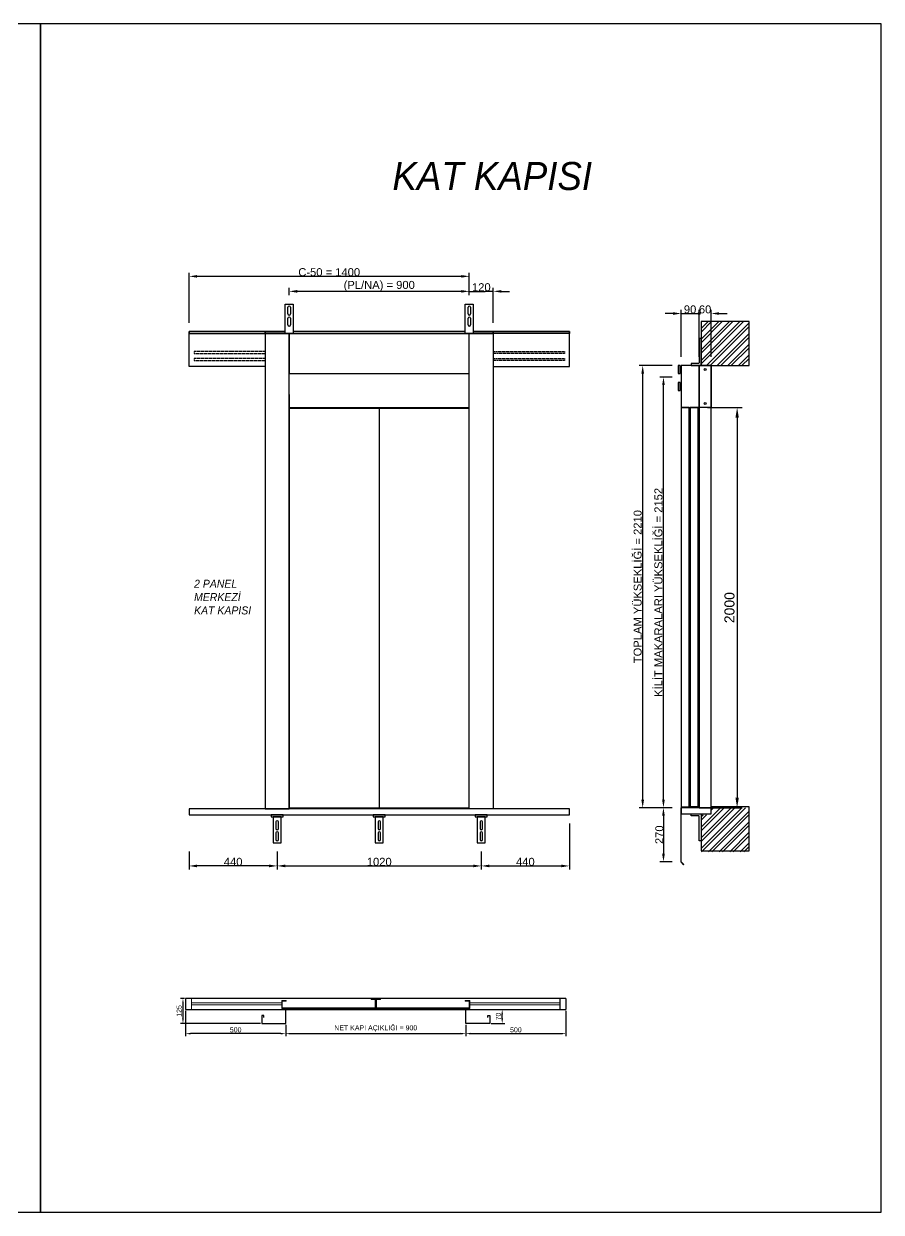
# Model space of a CAD drawing. Header units: millimetres. Extents: x 0 to 630, y 0 to 297.
# Drawn here: x 205.8 to 420, y 0 to 297 of the extents above; entities that cross this region are included whole.
import ezdxf

# ---------------------------------------------------------------- set-up
doc = ezdxf.new("R2010")
doc.units = ezdxf.units.MM
doc.linetypes.add('HIDDENX2', pattern=[0.75, 0.5, -0.25])
doc.layers.add('Yazılar', color=70, linetype='Continuous')
doc.layers.add('Ölçülendirme', color=7, linetype='Continuous')
doc.styles.get("Standard").update_dxf_attribs({"font": 'arial.ttf'})
doc.dimstyles.new('ISO-25', dxfattribs={"dimtxt": 2.5, "dimasz": 2.5, "dimexe": 1.25, "dimexo": 0.625, "dimtad": 1, "dimtxsty": 'Standard', "dimcen": 2.5, "dimadec": 0, "dimazin": 0, "dimtfac": 1, "dimtmove": 0, "dimatfit": 3, "dimfxl": 1, "dimarcsym": 0})
doc.dimstyles.new('ISO-25 XS', dxfattribs={"dimscale": 10, "dimtxt": 2.5, "dimasz": 2.5, "dimexe": 1.25, "dimexo": 0.625, "dimtad": 1, "dimtxsty": 'Standard', "dimcen": 2.5, "dimclrd": 60, "dimclre": 60, "dimadec": 0, "dimazin": 0, "dimtfac": 1, "dimtmove": 0, "dimatfit": 3, "dimfxl": 1, "dimarcsym": 0})
doc.dimstyles.new('Ölçülendirme Küçük', dxfattribs={"dimscale": 100, "dimtxt": 0.4, "dimasz": 0.4, "dimexe": 0.18, "dimexo": 0.44, "dimgap": 0, "dimtad": 1, "dimdec": 0, "dimrnd": 1, "dimzin": 0, "dimdsep": 46, "dimtxsty": 'Standard', "dimcen": 0.09, "dimclrd": 60, "dimclre": 60, "dimclrt": 256, "dimadec": 0, "dimazin": 0, "dimtfac": 1, "dimtdec": 0, "dimtix": 1, "dimtofl": 0, "dimtmove": 0, "dimatfit": 3, "dimfxl": 0.75, "dimtolj": 1, "dimtzin": 0, "dimarcsym": 0})

# ---------------------------------------------------------------- blocks, each defined once
blk = doc.blocks.new('A$C13E36DF9')
for points in [[(0, 130), (60, 130), (60, 140), (0, 140)], [(50, 130), (10, 130), (10, 0), (50, 0)]]:
    blk.add_lwpolyline(points, close=True)
for points in [[(24, 104), (24, 71)], [(36, 71), (36, 104)], [(24, 49), (24, 16)], [(36, 16), (36, 49)]]:
    blk.add_lwpolyline(points)
for centre, start, end in [((30, 104), 0, 180), ((30, 71), 180, 0), ((30, 49), 0, 180), ((30, 16), 180, 0)]:
    blk.add_arc(centre, 6, start, end)
blk = doc.blocks.new('*D13')
at = {"layer": 'DEFPOINTS', "color": 0, "transparency": 16777216}
for p in [(640, 2122), (1660, 2122), (1660, 2006)]:
    blk.add_point(p, dxfattribs=at)
at = {"layer": 'Ölçülendirme', "color": 60, "lineweight": -2, "transparency": 16777216}
for p, q in [((640, 2078), (640, 1988)), ((1660, 2078), (1660, 1988)), ((680, 2006), (1620, 2006))]:
    blk.add_line(p, q, dxfattribs=at)
at = {"layer": 'Ölçülendirme', "color": 60, "transparency": 16777216}
for points in [[(680, 2012.7), (680, 1999.3), (640, 2006)], [(1620, 2012.7), (1620, 1999.3), (1660, 2006)]]:
    blk.add_solid(points, dxfattribs=at)
at = {"layer": 'Ölçülendirme', "transparency": 16777216, "insert": (1150, 2026.4), "char_height": 40, "attachment_point": 5}
blk.add_mtext('\\A1;1020', dxfattribs=at)
blk = doc.blocks.new('*D14')
at = {"layer": 'DEFPOINTS', "color": 0, "transparency": 16777216}
for p in [(2100, 2262), (1660, 2122), (2100, 2006)]:
    blk.add_point(p, dxfattribs=at)
at = {"layer": 'Ölçülendirme', "color": 60, "lineweight": -2, "transparency": 16777216}
for p, q in [((2100, 2218), (2100, 1988)), ((1660, 2078), (1660, 1988)), ((1700, 2006), (2060, 2006))]:
    blk.add_line(p, q, dxfattribs=at)
at = {"layer": 'Ölçülendirme', "color": 60, "transparency": 16777216}
for points in [[(1700, 2012.7), (1700, 1999.3), (1660, 2006)], [(2060, 2012.7), (2060, 1999.3), (2100, 2006)]]:
    blk.add_solid(points, dxfattribs=at)
at = {"layer": 'Ölçülendirme', "transparency": 16777216, "insert": (1880, 2026.4), "char_height": 40, "attachment_point": 5}
blk.add_mtext('\\A1;440', dxfattribs=at)
blk = doc.blocks.new('*D15')
at = {"layer": 'DEFPOINTS', "color": 0, "transparency": 16777216}
for p in [(200, 2122), (640, 2122), (200, 2006)]:
    blk.add_point(p, dxfattribs=at)
at = {"layer": 'Ölçülendirme', "color": 60, "lineweight": -2, "transparency": 16777216}
for p, q in [((200, 2078), (200, 1988)), ((640, 2078), (640, 1988)), ((600, 2006), (240, 2006))]:
    blk.add_line(p, q, dxfattribs=at)
at = {"layer": 'Ölçülendirme', "color": 60, "transparency": 16777216}
for points in [[(240, 2012.7), (240, 1999.3), (200, 2006)], [(600, 2012.7), (600, 1999.3), (640, 2006)]]:
    blk.add_solid(points, dxfattribs=at)
at = {"layer": 'Ölçülendirme', "transparency": 16777216, "insert": (420, 2026.4), "char_height": 40, "attachment_point": 5}
blk.add_mtext('\\A1;440', dxfattribs=at)
blk = doc.blocks.new('*D16')
at = {"layer": 'DEFPOINTS', "color": 0, "transparency": 16777216}
for p in [(200, 4952.8), (1600, 4815), (200, 4677)]:
    blk.add_point(p, dxfattribs=at)
at = {"layer": 'Ölçülendirme', "color": 60, "lineweight": -2, "transparency": 16777216}
for p, q in [((200, 4721), (200, 4970.8)), ((1560, 4952.8), (240, 4952.8)), ((1600, 4859), (1600, 4970.8))]:
    blk.add_line(p, q, dxfattribs=at)
at = {"layer": 'Ölçülendirme', "color": 60, "transparency": 16777216}
for points in [[(240, 4959.4), (240, 4946.1), (200, 4952.8)], [(1560, 4959.4), (1560, 4946.1), (1600, 4952.8)]]:
    blk.add_solid(points, dxfattribs=at)
at = {"layer": 'Ölçülendirme', "transparency": 16777216, "insert": (900, 4973.4), "char_height": 40, "attachment_point": 5}
blk.add_mtext('\\A1;C-50 = 1400', dxfattribs=at)
blk = doc.blocks.new('*D17')
at = {"layer": 'DEFPOINTS', "color": 0, "transparency": 16777216}
for p in [(700, 4877.8), (700, 4814.5), (1600, 4815)]:
    blk.add_point(p, dxfattribs=at)
at = {"layer": 'Ölçülendirme', "color": 60, "lineweight": -2, "transparency": 16777216}
for p, q in [((700, 4858.5), (700, 4895.8)), ((1560, 4877.8), (740, 4877.8)), ((1600, 4859), (1600, 4895.8))]:
    blk.add_line(p, q, dxfattribs=at)
at = {"layer": 'Ölçülendirme', "color": 60, "transparency": 16777216}
for points in [[(740, 4884.4), (740, 4871.1), (700, 4877.8)], [(1560, 4884.4), (1560, 4871.1), (1600, 4877.8)]]:
    blk.add_solid(points, dxfattribs=at)
at = {"layer": 'Ölçülendirme', "transparency": 16777216, "insert": (1150, 4904), "char_height": 40, "attachment_point": 5}
blk.add_mtext('\\A1;(PL/NA) = 900', dxfattribs=at)
blk = doc.blocks.new('*D18')
at = {"layer": 'DEFPOINTS', "color": 0, "transparency": 16777216}
for p in [(1720, 4877.8), (1600, 4815), (1720, 4677)]:
    blk.add_point(p, dxfattribs=at)
at = {"layer": 'Ölçülendirme', "color": 60, "lineweight": -2, "transparency": 16777216}
for p, q in [((1560, 4877.8), (1520, 4877.8)), ((1600, 4859), (1600, 4895.8)), ((1600, 4877.8), (1640, 4877.8)), ((1640, 4877.8), (1680, 4877.8)), ((1720, 4877.8), (1680, 4877.8)), ((1720, 4721), (1720, 4895.8)), ((1760, 4877.8), (1800, 4877.8))]:
    blk.add_line(p, q, dxfattribs=at)
at = {"layer": 'Ölçülendirme', "color": 60, "transparency": 16777216}
for points in [[(1560, 4884.4), (1560, 4871.1), (1600, 4877.8)], [(1760, 4884.4), (1760, 4871.1), (1720, 4877.8)]]:
    blk.add_solid(points, dxfattribs=at)
at = {"layer": 'Ölçülendirme', "transparency": 16777216, "insert": (1660, 4898.2), "char_height": 40, "attachment_point": 5}
blk.add_mtext('\\A1;120', dxfattribs=at)
blk = doc.blocks.new('A$C0C3F7912')
h = blk.add_hatch(color=60)
h.dxf.hatch_style = 1
h.paths.add_polyline_path([(170, 221, 0.414214), (165, 216), (170, 216)])
h.paths.add_polyline_path([(170, 221), (170, 211, 0.414214), (175, 216, 0.414214)])
h.paths.add_polyline_path([(170, 216), (165, 216, 0.414214), (170, 211)])
at = {"color": 60}
for p, q in [((40, 216), (0, 216)), ((80, 0), (80, 234)), ((80, 216), (170, 216)), ((170, 0), (170, 234))]:
    blk.add_line(p, q, dxfattribs=at)
blk.add_circle((170, 216), 5, dxfattribs=at)
blk.add_solid([(40, 222.7), (40, 209.3), (80, 216)], dxfattribs=at)
at = {"insert": (125, 236.4), "char_height": 40, "attachment_point": 5}
blk.add_mtext('\\A1;90', dxfattribs=at)
blk = doc.blocks.new('A$C718B3EBA')
at = {"color": 60}
for p, q in [((2, 0), (2, 234)), ((62, 0), (62, 234)), ((102, 216), (142, 216))]:
    blk.add_line(p, q, dxfattribs=at)
blk.add_solid([(102, 222.7), (102, 209.3), (62, 216)], dxfattribs=at)
at = {"insert": (32, 236.4), "char_height": 40, "attachment_point": 5}
blk.add_mtext('\\A1;60', dxfattribs=at)
blk = doc.blocks.new('*D19')
at = {"layer": 'DEFPOINTS', "color": 0, "transparency": 16777216}
for p in [(2570, 4449), (2658, 4449), (2658, 2297)]:
    blk.add_point(p, dxfattribs=at)
at = {"layer": 'Ölçülendirme', "color": 60, "lineweight": -2, "transparency": 16777216}
for p, q in [((2614, 4449), (2552, 4449)), ((2570, 2337), (2570, 4409)), ((2614, 2297), (2552, 2297))]:
    blk.add_line(p, q, dxfattribs=at)
at = {"layer": 'Ölçülendirme', "color": 60, "transparency": 16777216}
for points in [[(2563.3, 4409), (2576.7, 4409), (2570, 4449)], [(2563.3, 2337), (2576.7, 2337), (2570, 2297)]]:
    blk.add_solid(points, dxfattribs=at)
at = {"layer": 'Ölçülendirme', "transparency": 16777216, "insert": (2544.9, 3373), "char_height": 40, "attachment_point": 5, "rotation": 90}
blk.add_mtext('\\A1;KİLİT MAKARALARI YÜKSEKLİĞİ = 2152', dxfattribs=at)
blk = doc.blocks.new('*D20')
at = {"layer": 'DEFPOINTS', "color": 0, "transparency": 16777216}
for p in [(2466.3, 4507), (2658, 4507), (2658, 2297)]:
    blk.add_point(p, dxfattribs=at)
at = {"layer": 'Ölçülendirme', "color": 60, "lineweight": -2, "transparency": 16777216}
for p, q in [((2614, 4507), (2448.3, 4507)), ((2466.3, 2337), (2466.3, 4467)), ((2614, 2297), (2448.3, 2297))]:
    blk.add_line(p, q, dxfattribs=at)
at = {"layer": 'Ölçülendirme', "color": 60, "transparency": 16777216}
for points in [[(2459.6, 4467), (2473, 4467), (2466.3, 4507)], [(2459.6, 2337), (2473, 2337), (2466.3, 2297)]]:
    blk.add_solid(points, dxfattribs=at)
at = {"layer": 'Ölçülendirme', "transparency": 16777216, "insert": (2441.2, 3402), "char_height": 40, "attachment_point": 5, "rotation": 90}
blk.add_mtext('\\A1;TOPLAM YÜKSEKLİĞİ = 2210', dxfattribs=at)
blk = doc.blocks.new('*D21')
at = {"layer": 'DEFPOINTS', "color": 0, "transparency": 16777216}
for p in [(2658, 2297), (2570, 2027), (2658, 2027)]:
    blk.add_point(p, dxfattribs=at)
at = {"layer": 'Ölçülendirme', "color": 60, "lineweight": -2, "transparency": 16777216}
for p, q in [((2614, 2297), (2552, 2297)), ((2570, 2257), (2570, 2067)), ((2614, 2027), (2552, 2027))]:
    blk.add_line(p, q, dxfattribs=at)
at = {"layer": 'Ölçülendirme', "color": 60, "transparency": 16777216}
for points in [[(2563.3, 2257), (2576.7, 2257), (2570, 2297)], [(2563.3, 2067), (2576.7, 2067), (2570, 2027)]]:
    blk.add_solid(points, dxfattribs=at)
at = {"layer": 'Ölçülendirme', "transparency": 16777216, "insert": (2549.6, 2162), "char_height": 40, "attachment_point": 5, "rotation": 90}
blk.add_mtext('\\A1;270', dxfattribs=at)
blk = doc.blocks.new('*D5')
at = {"color": 60, "lineweight": -2, "transparency": 16777216}
for p, q in [((36607.3, 6302.4), (36779.9, 6302.4)), ((36754.9, 6252.4), (36754.9, 4352.4)), ((36607.3, 4302.4), (36779.9, 4302.4))]:
    blk.add_line(p, q, dxfattribs=at)
at = {"color": 60, "transparency": 16777216}
for points in [[(36746.6, 6252.4), (36763.3, 6252.4), (36754.9, 6302.4)], [(36746.6, 4352.4), (36763.3, 4352.4), (36754.9, 4302.4)]]:
    blk.add_solid(points, dxfattribs=at)
at = {"layer": 'DEFPOINTS', "color": 0, "transparency": 16777216}
for p in [(36594.8, 6302.4), (36594.8, 4302.4), (36754.9, 4302.4)]:
    blk.add_point(p, dxfattribs=at)
at = {"color": 0, "transparency": 16777216, "insert": (36716.9, 5302.4), "char_height": 50, "attachment_point": 5, "rotation": 90}
blk.add_mtext('2000', dxfattribs=at)
blk = doc.blocks.new('*D8')
at = {"color": 60, "lineweight": -2, "transparency": 16777216}
for p, q in [((682.6, 1212.3), (682.6, 1155.2)), ((1582.6, 1212.3), (1582.6, 1155.2)), ((707.6, 1167.7), (1557.6, 1167.7))]:
    blk.add_line(p, q, dxfattribs=at)
at = {"color": 60, "transparency": 16777216}
for points in [[(707.6, 1171.9), (707.6, 1163.6), (682.6, 1167.7)], [(1557.6, 1171.9), (1557.6, 1163.6), (1582.6, 1167.7)]]:
    blk.add_solid(points, dxfattribs=at)
at = {"layer": 'DEFPOINTS', "color": 0, "transparency": 16777216}
for p in [(682.6, 1218.6), (1582.6, 1218.6), (1582.6, 1167.7)]:
    blk.add_point(p, dxfattribs=at)
at = {"color": 0, "transparency": 16777216, "insert": (1132.6, 1193.1), "char_height": 25, "attachment_point": 5}
blk.add_mtext('NET KAPI AÇIKLIĞI = 900', dxfattribs=at)
blk = doc.blocks.new('*D9')
at = {"color": 60, "lineweight": -2, "transparency": 16777216}
for p, q in [((182.6, 1282.3), (182.6, 1155.2)), ((682.6, 1212.3), (682.6, 1155.2)), ((657.6, 1167.7), (207.6, 1167.7))]:
    blk.add_line(p, q, dxfattribs=at)
at = {"color": 60, "transparency": 16777216}
for points in [[(207.6, 1171.9), (207.6, 1163.6), (182.6, 1167.7)], [(657.6, 1171.9), (657.6, 1163.6), (682.6, 1167.7)]]:
    blk.add_solid(points, dxfattribs=at)
at = {"layer": 'DEFPOINTS', "color": 0, "transparency": 16777216}
for p in [(182.6, 1288.6), (682.6, 1218.6), (182.6, 1167.7)]:
    blk.add_point(p, dxfattribs=at)
at = {"color": 0, "transparency": 16777216, "insert": (432.6, 1186.8), "char_height": 25, "attachment_point": 5}
blk.add_mtext('500', dxfattribs=at)
blk = doc.blocks.new('*D10')
at = {"color": 60, "lineweight": -2, "transparency": 16777216}
for p, q in [((2082.6, 1282.3), (2082.6, 1155.2)), ((1582.6, 1212.3), (1582.6, 1155.2)), ((1607.6, 1167.7), (2057.6, 1167.7))]:
    blk.add_line(p, q, dxfattribs=at)
at = {"color": 60, "transparency": 16777216}
for points in [[(1607.6, 1171.9), (1607.6, 1163.6), (1582.6, 1167.7)], [(2057.6, 1171.9), (2057.6, 1163.6), (2082.6, 1167.7)]]:
    blk.add_solid(points, dxfattribs=at)
at = {"layer": 'DEFPOINTS', "color": 0, "transparency": 16777216}
for p in [(2082.6, 1288.6), (1582.6, 1218.6), (2082.6, 1167.7)]:
    blk.add_point(p, dxfattribs=at)
at = {"color": 0, "transparency": 16777216, "insert": (1832.6, 1186.8), "char_height": 25, "attachment_point": 5}
blk.add_mtext('500', dxfattribs=at)
blk = doc.blocks.new('*D11')
at = {"color": 60, "lineweight": -2, "transparency": 16777216}
for p, q in [((1732, 1288.6), (1776.8, 1288.6)), ((1764.3, 1243.6), (1764.3, 1263.6)), ((1708.9, 1218.6), (1776.8, 1218.6))]:
    blk.add_line(p, q, dxfattribs=at)
at = {"color": 60, "transparency": 16777216}
for points in [[(1760.1, 1263.6), (1768.4, 1263.6), (1764.3, 1288.6)], [(1760.1, 1243.6), (1768.4, 1243.6), (1764.3, 1218.6)]]:
    blk.add_solid(points, dxfattribs=at)
at = {"layer": 'DEFPOINTS', "color": 0, "transparency": 16777216}
for p in [(1725.8, 1288.6), (1764.3, 1288.6), (1702.6, 1218.6)]:
    blk.add_point(p, dxfattribs=at)
at = {"color": 0, "transparency": 16777216, "insert": (1745.3, 1253.6), "char_height": 25, "attachment_point": 5, "rotation": 90}
blk.add_mtext('70', dxfattribs=at)
blk = doc.blocks.new('*D12')
at = {"color": 60, "lineweight": -2, "transparency": 16777216}
for p, q in [((176.4, 1343.6), (156.8, 1343.6)), ((169.3, 1318.6), (169.3, 1243.6)), ((556.4, 1218.6), (156.8, 1218.6))]:
    blk.add_line(p, q, dxfattribs=at)
at = {"color": 60, "transparency": 16777216}
for points in [[(165.2, 1318.6), (173.5, 1318.6), (169.3, 1343.6)], [(165.2, 1243.6), (173.5, 1243.6), (169.3, 1218.6)]]:
    blk.add_solid(points, dxfattribs=at)
at = {"layer": 'DEFPOINTS', "color": 0, "transparency": 16777216}
for p in [(182.6, 1343.6), (169.3, 1218.6), (562.6, 1218.6)]:
    blk.add_point(p, dxfattribs=at)
at = {"color": 0, "transparency": 16777216, "insert": (150.3, 1281.1), "char_height": 25, "attachment_point": 5, "rotation": 90}
blk.add_mtext('125', dxfattribs=at)
blk = doc.blocks.new('A$C30095D37')
at = {"true_color": 0x636466}
h = blk.add_hatch(dxfattribs=at)
h.set_pattern_fill('ANSI32', color=251, scale=100)
h.set_pattern_definition([(45, (-198838.14, 26332.638), (-26.516504, 26.516504), []), (45, (-198820.463, 26332.638), (-26.516504, 26.516504), [])])
h.paths.add_polyline_path([(2998, 2296.991), (2808, 2296.991), (2808, 2261.991), (2758, 2261.991), (2758, 2076.991), (2998, 2076.991)])
h.paths.add_polyline_path([(2998, 4726.991), (2758, 4726.991), (2758, 4506.991), (2808, 4506.991), (2998, 4506.991)])
at = {"color": 7, "linetype": 'Continuous'}
for p, q in [((2082.63, 1343.599), (182.63, 1343.599)), ((182.63, 1343.599), (182.63, 1288.599)), ((2052.63, 1343.599), (2052.63, 1288.599)), ((2082.63, 1343.599), (2082.63, 1288.599)), ((182.63, 1288.599), (2082.63, 1288.599)), ((572.63, 1258.599), (562.63, 1258.599)), ((562.63, 1258.599), (562.63, 1218.599)), ((572.63, 1248.599), (572.63, 1258.599)), ((682.63, 1218.599), (682.63, 1288.599)), ((1582.63, 1218.599), (1582.63, 1288.599)), ((1692.63, 1258.599), (1702.63, 1258.599)), ((1692.63, 1248.599), (1692.63, 1258.599)), ((1702.63, 1258.599), (1702.63, 1218.599)), ((562.63, 1218.599), (682.63, 1218.599)), ((1702.63, 1218.599), (1582.63, 1218.599))]:
    blk.add_line(p, q, dxfattribs=at)
at = {"color": 251, "linetype": 'Continuous', "lineweight": 5, "true_color": 0x636466}
for p, q in [((212.63, 1343.599), (212.63, 1288.599)), ((212.63, 1322.599), (662.63, 1322.599)), ((662.63, 1312.599), (212.63, 1312.599)), ((2052.63, 1322.599), (1602.63, 1322.599)), ((1602.63, 1312.599), (2052.63, 1312.599))]:
    blk.add_line(p, q, dxfattribs=at)
at = {"color": 152, "linetype": 'Continuous', "lineweight": 20, "true_color": 0x2776bb}
for p, q in [((662.63, 1293.599), (662.63, 1333.599)), ((662.63, 1333.599), (685.63, 1333.599)), ((665.63, 1296.599), (665.63, 1330.599)), ((665.63, 1330.599), (685.63, 1330.599)), ((685.63, 1333.599), (685.63, 1330.599)), ((1109.63, 1341.599), (1132.63, 1341.599)), ((1109.63, 1341.599), (1109.63, 1338.599)), ((1109.63, 1338.599), (1129.63, 1338.599)), ((1129.63, 1338.599), (1129.63, 1296.599)), ((1132.63, 1341.599), (1132.63, 1293.599)), ((1132.63, 1341.599), (1132.63, 1293.599)), ((1155.63, 1341.599), (1132.63, 1341.599)), ((1135.63, 1338.599), (1135.63, 1296.599)), ((1155.63, 1338.599), (1135.63, 1338.599)), ((1155.63, 1341.599), (1155.63, 1338.599)), ((1579.63, 1333.599), (1579.63, 1330.599)), ((1602.63, 1333.599), (1579.63, 1333.599)), ((1599.63, 1330.599), (1579.63, 1330.599)), ((1599.63, 1296.599), (1599.63, 1330.599)), ((1602.63, 1293.599), (1602.63, 1333.599)), ((1132.63, 1293.599), (662.63, 1293.599)), ((1129.63, 1296.599), (665.63, 1296.599)), ((1132.63, 1293.599), (1602.63, 1293.599)), ((1135.63, 1296.599), (1599.63, 1296.599))]:
    blk.add_line(p, q, dxfattribs=at)
for points in [[(720, 4666.991), (680, 4666.991), (680, 4814.491), (720, 4814.491)], [(1620, 4666.991), (1580, 4666.991), (1580, 4814.491), (1620, 4814.491)], [(2998, 4506.991), (2998, 4726.991), (2758, 4726.991), (2758, 4506.991)], [(580, 4501.991), (200, 4501.991), (200, 4676.991), (580, 4676.991)], [(580, 2291.991), (700, 2291.991), (700, 4666.991), (580, 4666.991)], [(700, 4466.991), (1600, 4466.991), (1600, 4666.991), (700, 4666.991)], [(1720, 2291.991), (1600, 2291.991), (1600, 4666.991), (1720, 4666.991)], [(1720, 4501.991), (2100, 4501.991), (2100, 4676.991), (1720, 4676.991)], [(2643, 4466.991), (2653, 4466.991), (2653, 4506.991), (2643, 4506.991)], [(2653, 4476.991), (2658, 4476.991), (2658, 4496.991), (2653, 4496.991)], [(2748, 4506.991), (2658, 4506.991), (2658, 4296.991), (2748, 4296.991)], [(2748, 2296.991), (2808, 2296.991), (2808, 4506.991), (2748, 4506.991)], [(2808, 4296.991), (2748, 4296.991), (2748, 4506.991), (2808, 4506.991)], [(2643, 4381.991), (2653, 4381.991), (2653, 4421.991), (2643, 4421.991)], [(2653, 4391.991), (2658, 4391.991), (2658, 4411.991), (2653, 4411.991)], [(700, 2296.991), (1600, 2296.991), (1600, 4291.991), (700, 4291.991)], [(1600, 4291.991), (1150, 4291.991), (1150, 2296.991), (1600, 2296.991)], [(2698, 4296.991), (2658, 4296.991), (2658, 2301.991), (2698, 2301.991)], [(2698, 4296.991), (2658, 4296.991), (2658, 2301.991), (2698, 2301.991)], [(2743, 2301.991), (2703, 2301.991), (2703, 4296.991), (2743, 4296.991)], [(2743, 4296.991), (2703, 4296.991), (2703, 2301.991), (2743, 2301.991)], [(200, 2261.991), (2100, 2261.991), (2100, 2291.991), (200, 2291.991)], [(610, 2251.991), (670, 2251.991), (670, 2261.991), (610, 2261.991)], [(2658, 2266.991), (2808, 2266.991), (2808, 2296.991), (2658, 2296.991)], [(660, 2251.991), (620, 2251.991), (620, 2121.991), (660, 2121.991)]]:
    blk.add_lwpolyline(points, close=True)
for points in [[(694, 4765.491), (694, 4798.491)], [(706, 4798.491), (706, 4765.491)], [(1594, 4765.491), (1594, 4798.491)], [(1606, 4798.491), (1606, 4765.491)], [(694, 4710.491), (694, 4743.491)], [(706, 4743.491), (706, 4710.491)], [(1594, 4710.491), (1594, 4743.491)], [(1606, 4743.491), (1606, 4710.491)], [(680, 4676.991), (200, 4676.991), (200, 4666.991), (1720, 4666.991), (1720, 4676.991), (1620, 4676.991)], [(1620, 4676.991), (2100, 4676.991), (2100, 4666.991), (580, 4666.991), (580, 4676.991), (680, 4676.991)], [(1580, 4676.991), (720, 4676.991)], [(1600, 4396.991), (1600, 4406.991)], [(700, 4361.991), (700, 4296.991), (1600, 4296.991), (1600, 4361.991)], [(1600, 4361.991), (1600, 4371.991)], [(1150, 4291.991), (700, 4291.991), (700, 2296.991), (1150, 2296.991)], [(2658, 2026.991), (2658, 2296.991), (2656, 2296.991), (2656, 2026.162)], [(2758, 2266.991), (2758, 2081.991), (2998, 2081.991), (2998, 2301.991), (2808, 2301.991)], [(634, 2225.991), (634, 2192.991)], [(646, 2192.991), (646, 2225.991)], [(634, 2170.991), (634, 2137.991)], [(646, 2137.991), (646, 2170.991)], [(2656, 2026.162), (2670.728, 2011.435), (2672.142, 2012.849), (2658, 2026.991)]]:
    blk.add_lwpolyline(points)
for points in [[(2758, 4509.991), (2758, 4641.991), (2748, 4641.991), (2748, 4519.991, -0.41421356), (2745, 4516.991), (2708, 4516.991), (2708, 4506.991), (2755, 4506.991, 0.41421356)], [(2758, 2263.991), (2758, 2131.991), (2748, 2131.991), (2748, 2253.991, 0.41421356), (2745, 2256.991), (2708, 2256.991), (2708, 2266.991), (2755, 2266.991, -0.41421356)]]:
    blk.add_lwpolyline(points, format="xyb", close=True)
at = {"color": 251, "linetype": 'HIDDENX2', "true_color": 0x636466}
for points in [[(580, 4576.991), (225, 4576.991), (225, 4566.991), (580, 4566.991)], [(1720, 4576.991), (2075, 4576.991), (2075, 4566.991), (1720, 4566.991)], [(580, 4541.991), (225, 4541.991), (225, 4531.991), (580, 4531.991)], [(1720, 4541.991), (2075, 4541.991), (2075, 4531.991), (1720, 4531.991)]]:
    blk.add_lwpolyline(points, dxfattribs=at)
for centre in [(2778, 4486.991), (2778, 4316.991)]:
    blk.add_circle(centre, 5)
for centre, start, end in [((700, 4798.491), 0, 180), ((700, 4765.491), 180, 0), ((1600, 4798.491), 0, 180), ((1600, 4765.491), 180, 0), ((700, 4743.491), 0, 180), ((700, 4710.491), 180, 0), ((1600, 4743.491), 0, 180), ((1600, 4710.491), 180, 0), ((640, 2225.991), 0, 180), ((640, 2192.991), 180, 0), ((640, 2170.991), 0, 180), ((640, 2137.991), 180, 0)]:
    blk.add_arc(centre, 6, start, end)
at = {"color": 152, "linetype": 'Continuous', "lineweight": 20, "true_color": 0x2776bb}
blk.add_point((1132.63, 1343.599), dxfattribs=at)
for p in [(1120, 2121.991), (1630, 2121.991)]:
    blk.add_blockref('A$C13E36DF9', p)
at = {"layer": 'Ölçülendirme'}
for name, p in [('A$C0C3F7912', (2578, 4550.991)), ('A$C718B3EBA', (2745.966, 4550.991))]:
    blk.add_blockref(name, p, dxfattribs=at)
at = {"layer": 'Yazılar'}
for s, insert, char_height, width, attachment_point in [('{\\fMS PGothic|b0|i1|c162|p34;KAT KAPISI}', (1714.5, 5453.495), 140, 2829, 5), ('{\\fMS PGothic|b0|i1|c162|p34;2 PANEL MERKEZİ\\PKAT KAPISI}', (225, 3349.491), 40, 355, 4)]:
    blk.add_mtext(s, dxfattribs=dict(at, insert=insert, char_height=char_height, width=width, attachment_point=attachment_point))
dim = blk.add_linear_dim(base=(2938.077, 2296.991), p1=(2778, 4296.991), p2=(2778, 2296.991), angle=90, dimstyle='ISO-25')
dim.commit()
dim.dimension.update_dxf_attribs({"geometry": '*D5', "text_midpoint": (2900.048, 3296.991), "insert": (-33816.849, -2005.417)})
for base, p1, p2, picture, middle in [((169.333, 1218.599), (182.63, 1343.599), (562.63, 1218.599), '*D12', (150.319, 1281.099)), ((1764.272, 1288.599), (1702.63, 1218.599), (1725.772, 1288.599), '*D11', (1745.258, 1253.599))]:
    dim = blk.add_linear_dim(base=base, p1=p1, p2=p2, angle=90, dimstyle='ISO-25 XS', override={"dimfxl": 1.25})
    dim.commit()
    dim.dimension.update_dxf_attribs({"geometry": picture, "text_midpoint": middle})
for base, p1, p2, picture, middle in [((182.63, 1167.744), (682.63, 1218.599), (182.63, 1288.599), '*D9', (432.63, 1186.758)), ((2082.63, 1167.744), (1582.63, 1218.599), (2082.63, 1288.599), '*D10', (1832.63, 1186.758))]:
    dim = blk.add_linear_dim(base=base, p1=p1, p2=p2, dimstyle='ISO-25 XS', override={"dimfxl": 1.25})
    dim.commit()
    dim.dimension.update_dxf_attribs({"geometry": picture, "text_midpoint": middle})
dim = blk.add_linear_dim(base=(1582.63, 1167.744), p1=(682.63, 1218.599), p2=(1582.63, 1218.599), text='NET KAPI AÇIKLIĞI = <>', dimstyle='ISO-25 XS', override={"dimfxl": 1.25})
dim.commit()
dim.dimension.update_dxf_attribs({"geometry": '*D8', "text_midpoint": (1132.63, 1193.059)})
at = {"layer": 'Ölçülendirme'}
for base, p2, text, picture, middle in [((200, 4952.755), (200, 4676.991), 'C-50 = <>', '*D16', (900, 4952.755)), ((700, 4877.755), (700, 4814.491), '(PL/NA) = <>', '*D17', (1150, 4877.755))]:
    dim = blk.add_linear_dim(base=base, p1=(1600, 4814.991), p2=p2, text=text, dimstyle='Ölçülendirme Küçük', dxfattribs=at)
    dim.commit()
    dim.dimension.update_dxf_attribs({"geometry": picture, "text_midpoint": middle, "dimtype": 128})
for base, p1, p2, picture, middle in [((1720, 4877.755), (1600, 4814.991), (1720, 4676.991), '*D18', (1660, 4898.178)), ((200, 2005.991), (640, 2121.991), (200, 2121.991), '*D15', (420, 2026.414)), ((1660, 2005.991), (640, 2121.991), (1660, 2121.991), '*D13', (1150, 2026.414))]:
    dim = blk.add_linear_dim(base=base, p1=p1, p2=p2, dimstyle='Ölçülendirme Küçük', dxfattribs=at)
    dim.commit()
    dim.dimension.update_dxf_attribs({"geometry": picture, "text_midpoint": middle})
dim = blk.add_linear_dim(base=(2466.311, 4506.991), p1=(2658, 2296.991), p2=(2658, 4506.991), angle=90, text='TOPLAM YÜKSEKLİĞİ = <>', dimstyle='Ölçülendirme Küçük', dxfattribs=at)
dim.commit()
dim.dimension.update_dxf_attribs({"geometry": '*D20', "text_midpoint": (2466.311, 3401.991), "dimtype": 128})
dim = blk.add_linear_dim(base=(2570, 4448.991), p1=(2658, 2296.991), p2=(2658, 4448.991), angle=90, text='KİLİT MAKARALARI YÜKSEKLİĞİ = <>', dimstyle='Ölçülendirme Küçük', dxfattribs=at)
dim.commit()
dim.dimension.update_dxf_attribs({"geometry": '*D19', "text_midpoint": (2544.898, 3372.991)})
dim = blk.add_linear_dim(base=(2100, 2005.991), p1=(1660, 2121.991), p2=(2100, 2261.991), dimstyle='Ölçülendirme Küçük', dxfattribs=at)
dim.commit()
dim.dimension.update_dxf_attribs({"geometry": '*D14', "text_midpoint": (1880, 2005.991), "dimtype": 128})
dim = blk.add_linear_dim(base=(2570, 2026.991), p1=(2658, 2296.991), p2=(2658, 2026.991), angle=90, dimstyle='Ölçülendirme Küçük', dxfattribs=at)
dim.commit()
dim.dimension.update_dxf_attribs({"geometry": '*D21', "text_midpoint": (2549.577, 2161.991)})

msp = doc.modelspace()

# ---------------------------------------------------------------- linework, layer by layer
for points in [[(210, 0), (210, 297), (0, 297), (0, 0)], [(420, 0), (420, 297), (210, 297), (210, 0)]]:
    msp.add_lwpolyline(points, close=True)

# ---------------------------------------------------------------- block references
at = {"xscale": 0.05, "yscale": 0.05, "zscale": 0.05}
msp.add_blockref('A$C30095D37', (237.1, -13.76), dxfattribs=at)

doc.saveas('drawing.dxf')
